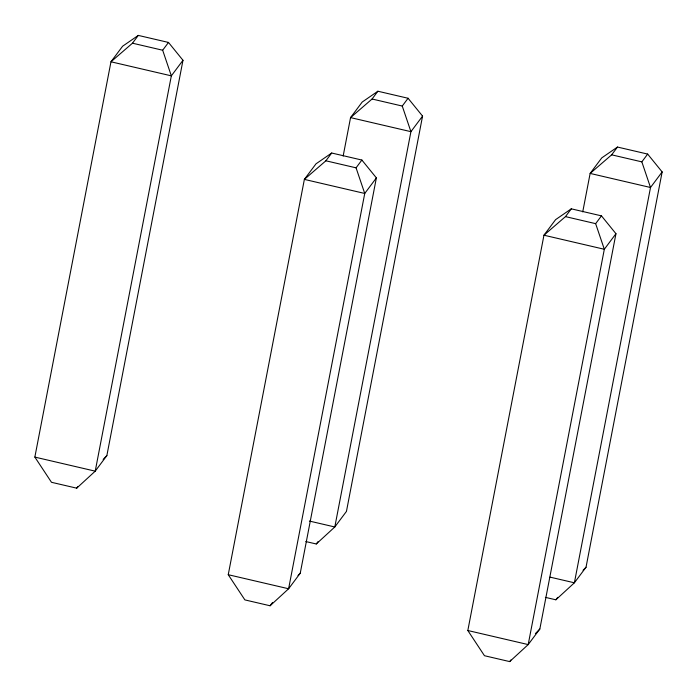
<?xml version="1.0" encoding="UTF-8"?>
<svg xmlns="http://www.w3.org/2000/svg" width="697" height="697" viewBox="0 0 697 697"><rect width="100%" height="100%" fill="white"/><g stroke="black" fill="none" stroke-linecap="round" stroke-linejoin="round"><path stroke-width="1.05" d="M34.85 457.093L110.971 61.789L122.611 46.22L138.302 35.408L168.491 42.439L182.98 60.282L106.859 455.594L95.219 471.163L76.705 488.17L51.491 482.298L34.85 457.093L95.219 471.163L171.34 75.851L182.98 60.282M228.241 574.703L304.371 179.39L316.011 163.821L331.702 153.018L361.882 160.049L376.38 177.892L300.25 573.195L288.61 588.765L270.096 605.771L244.882 599.899L228.241 574.703L288.61 588.765L364.74 193.461L376.38 177.892M343.151 156.067L350.556 117.61L362.196 102.041L377.887 91.229L408.076 98.26L422.565 116.103L346.444 511.415L334.804 526.976L316.281 543.982L305.783 541.543M467.826 630.515L543.956 235.211L555.596 219.642L571.287 208.83L601.467 215.861L615.956 233.704L539.835 629.016L528.195 644.586L509.681 661.592L484.467 655.72L467.826 630.515L528.195 644.586L604.325 249.273L615.956 233.704M582.736 211.888L590.141 173.422L601.781 157.862L617.472 147.05L647.661 154.081L662.15 171.924L586.029 567.227L574.389 582.797L555.866 599.803L545.368 597.355M168.491 42.439L162.671 50.228L171.34 75.851L110.971 61.789L132.482 43.197L138.302 35.408M76.705 488.17L77.916 486.541M361.882 160.049L356.062 167.829L364.74 193.461L304.371 179.39L325.882 160.798L331.702 153.018M422.565 116.103L410.925 131.672L350.556 117.61L372.067 99.009L377.887 91.229M309.381 521.06L334.804 526.976L410.925 131.672L402.256 106.049L408.076 98.26M270.096 605.771L272.527 602.522M316.281 543.982L318.111 541.552M601.467 215.861L595.647 223.65L604.325 249.273L543.956 235.211L565.467 216.619L571.287 208.83M662.15 171.924L650.51 187.493L590.141 173.422L611.652 154.83L617.472 147.05M550.029 577.125L574.389 582.797L650.51 187.493L641.841 161.861L647.661 154.081M509.681 661.592L510.892 659.963M555.866 599.803L557.696 597.364M103.139 459.428L106.859 455.594M298.02 575.495L300.25 573.195M583.049 570.294L586.029 567.227M535.374 633.617L539.835 629.016M132.482 43.197L162.671 50.228M372.067 99.009L402.256 106.049M611.652 154.83L641.841 161.861M325.882 160.798L356.062 167.829M565.467 216.619L595.647 223.65"/></g></svg>
